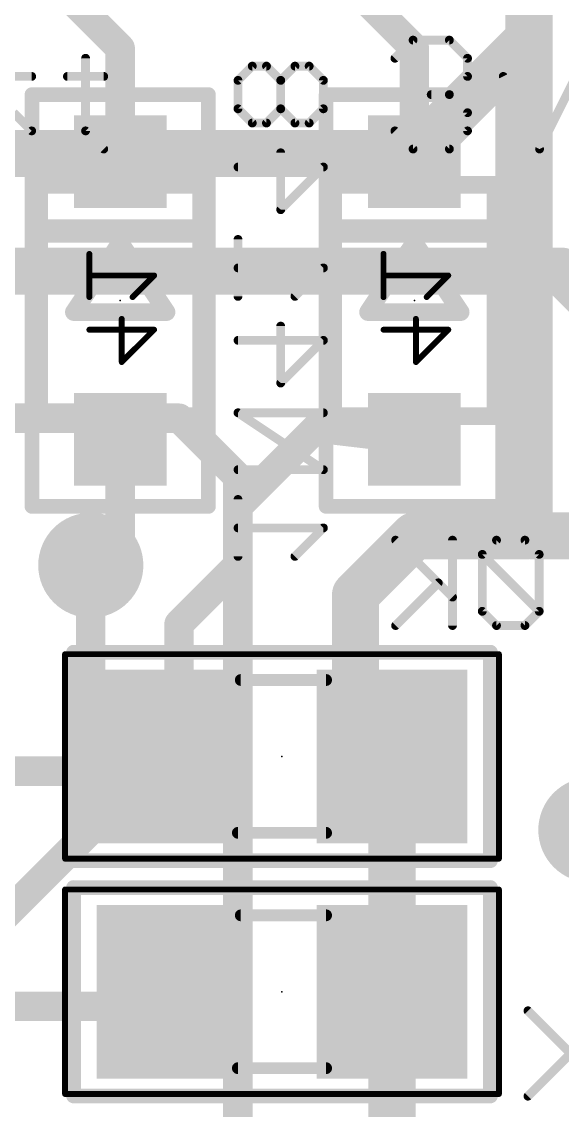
# Model space of a CAD drawing. Extents: x -0.1 to 35.7, y -1.1 to 35.9.
# Drawn here: x 16.93 to 21.6, y 21.71 to 31.11 of the extents above; entities that cross this region are included whole.
import ezdxf

# ---------------------------------------------------------------- set-up
doc = ezdxf.new("R2010")
doc.units = 0
for name, color, linetype in [('1', 12, 'CONTINUOUS'), ('16', 132, 'CONTINUOUS'), ('18', 110, 'CONTINUOUS'), ('21', 40, 'CONTINUOUS'), ('22', 6, 'CONTINUOUS'), ('24', 53, 'CONTINUOUS'), ('28', 253, 'CONTINUOUS'), ('40', 132, 'CONTINUOUS'), ('52', 253, 'CONTINUOUS')]:
    doc.layers.add(name, color=color, linetype=linetype)

# ---------------------------------------------------------------- blocks, each defined once
blk = doc.blocks.new('RECT')
blk.add_solid([(-0.5, -0.5), (0.5, -0.5), (-0.5, 0.5), (0.5, 0.5)])
blk = doc.blocks.new('ROUNDV')
at = {"const_width": 0.5}
blk.add_lwpolyline([(0, -0.25, 1), (0, 0.25, 1), (0, -0.25)], format="xyb", dxfattribs=at)

msp = doc.modelspace()

# ---------------------------------------------------------------- linework, layer by layer
at = {"layer": '1'}
for points, const_width in [([(21.31, 30.962), (21.31, 32.43)], 0.4064), ([(20.32, 29.972), (21.31, 30.962)], 0.4064), ([(7.874, 29.972), (20.32, 29.972)], 0.4064), ([(13.716, 28.956), (21.59, 28.956)], 0.4064), ([(21.59, 28.956), (22.352, 28.194)], 0.4064), ([(18.288, 27.686), (16.764, 27.686)], 0.254), ([(18.796, 27.178), (18.288, 27.686)], 0.254), ([(18.796, 21.27), (18.796, 27.178)], 0.254), ([(17.526, 24.13), (17.526, 26.416)], 0.254), ([(16.002, 22.606), (17.526, 24.13)], 0.254)]:
    msp.add_lwpolyline(points, dxfattribs=dict(at, const_width=const_width))
for points, const_width in [([(21.3818, 30.8902, 1), (21.2382, 31.0338)], 0.2032), ([(21.2084, 30.962, 1), (21.4116, 30.962)], 0.2032), ([(20.32, 29.8704, 1), (20.32, 30.0736)], 0.2032), ([(20.2482, 30.0438, 1), (20.3918, 29.9002)], 0.2032), ([(21.6618, 29.0278, 1), (21.5182, 28.8842)], 0.2032), ([(21.59, 28.8544, 1), (21.59, 29.0576)], 0.2032), ([(18.3329, 27.7309, 1), (18.2431, 27.6411)], 0.127), ([(18.288, 27.6225, 1), (18.288, 27.7495)], 0.127), ([(18.8595, 27.178, 1), (18.7325, 27.178)], 0.127), ([(18.7511, 27.1331, 1), (18.8409, 27.2229)], 0.127), ([(17.5895, 26.416, 1), (17.4625, 26.416)], 0.127), ([(17.5709, 24.0851, 1), (17.4811, 24.1749)], 0.127), ([(17.4625, 24.13, 1), (17.5895, 24.13)], 0.127)]:
    msp.add_lwpolyline(points, format="xyb", dxfattribs=dict(at, const_width=const_width))
at = {"layer": '16'}
for points, const_width in [([(21.31, 32.43), (21.31, 26.696)], 0.4064), ([(16.23, 32.43), (17.78, 30.88)], 0.254), ([(18.77, 32.43), (20.32, 30.88)], 0.254), ([(17.78, 30.88), (17.78, 29.902)], 0.254), ([(20.32, 30.88), (20.32, 29.902)], 0.254), ([(18.796, 26.924), (19.474, 27.602)], 0.254), ([(19.474, 27.602), (20.32, 27.502)], 0.254), ([(17.78, 26.67), (17.78, 27.502)], 0.254), ([(18.796, 26.416), (18.796, 26.924)], 0.254), ([(21.31, 26.696), (21.284, 26.67)], 0.4064), ([(21.31, 26.696), (21.336, 26.67)], 0.4064), ([(17.526, 26.416), (17.78, 26.67)], 0.254), ([(20.32, 26.67), (19.812, 26.162)], 0.4064), ([(21.284, 26.67), (20.32, 26.67)], 0.4064), ([(21.336, 26.67), (24.638, 26.67)], 0.4064), ([(18.288, 25.908), (18.796, 26.416)], 0.254), ([(19.812, 26.162), (19.812, 24.826)], 0.4064), ([(18.288, 24.826), (18.288, 25.908)], 0.254), ([(19.812, 24.826), (20.127, 24.765)], 0.4064), ([(18.227, 24.765), (18.288, 24.826)], 0.254), ([(20.127, 24.765), (20.127, 22.733)], 0.4064), ([(17.846, 24.638), (18.227, 24.765)], 0.254), ([(16.002, 24.638), (17.846, 24.638)], 0.254), ([(20.127, 22.733), (20.127, 20.701)], 0.4064), ([(17.846, 22.606), (18.227, 22.733)], 0.254), ([(16.002, 22.606), (17.846, 22.606)], 0.254)]:
    msp.add_lwpolyline(points, dxfattribs=dict(at, const_width=const_width))
for points, const_width in [([(17.8435, 30.88, 1), (17.7165, 30.88)], 0.127), ([(17.7351, 30.8351, 1), (17.8249, 30.9249)], 0.127), ([(20.3835, 30.88, 1), (20.2565, 30.88)], 0.127), ([(20.2751, 30.8351, 1), (20.3649, 30.9249)], 0.127), ([(17.7165, 29.902, 1), (17.8435, 29.902)], 0.127), ([(20.2565, 29.902, 1), (20.3835, 29.902)], 0.127), ([(19.4815, 27.6651, 1), (19.4665, 27.5389)], 0.127), ([(19.5189, 27.5571, 1), (19.4291, 27.6469)], 0.127), ([(17.8435, 27.502, 1), (17.7165, 27.502)], 0.127), ([(20.3125, 27.4389, 1), (20.3275, 27.5651)], 0.127), ([(18.8595, 26.924, 1), (18.7325, 26.924)], 0.127), ([(18.7511, 26.9689, 1), (18.8409, 26.8791)], 0.127), ([(21.3818, 26.7678, 1), (21.2382, 26.6242)], 0.2032), ([(21.3818, 26.6242, 1), (21.2382, 26.7678)], 0.2032), ([(17.8249, 26.6251, 1), (17.7351, 26.7149)], 0.127), ([(20.32, 26.7716, 1), (20.32, 26.5684)], 0.2032), ([(20.3918, 26.5982, 1), (20.2482, 26.7418)], 0.2032), ([(21.2122, 26.7418, 1), (21.3558, 26.5982)], 0.2032), ([(21.2084, 26.696, 1), (21.4116, 26.696)], 0.2032), ([(21.336, 26.7716, 1), (21.336, 26.5684)], 0.2032), ([(21.2642, 26.5982, 1), (21.4078, 26.7418)], 0.2032), ([(21.284, 26.5684, 1), (21.284, 26.7716)], 0.2032), ([(17.7165, 26.67, 1), (17.8435, 26.67)], 0.127), ([(17.4811, 26.4609, 1), (17.5709, 26.3711)], 0.127), ([(18.8409, 26.3711, 1), (18.7511, 26.4609)], 0.127), ([(18.7325, 26.416, 1), (18.8595, 26.416)], 0.127), ([(19.9136, 26.162, 1), (19.7104, 26.162)], 0.2032), ([(19.7402, 26.2338, 1), (19.8838, 26.0902)], 0.2032), ([(18.3515, 25.908, 1), (18.2245, 25.908)], 0.127), ([(18.2431, 25.9529, 1), (18.3329, 25.8631)], 0.127), ([(19.8313, 24.9257, 1), (19.7927, 24.7263)], 0.2032), ([(18.3329, 24.7811, 1), (18.2431, 24.8709)], 0.127), ([(19.7104, 24.826, 1), (19.9136, 24.826)], 0.2032), ([(20.2286, 24.765, 1), (20.0254, 24.765)], 0.2032), ([(20.1077, 24.6653, 1), (20.1463, 24.8647)], 0.2032), ([(18.1821, 24.8099, 1), (18.2719, 24.7201)], 0.127), ([(18.2471, 24.7048, 1), (18.2069, 24.8252)], 0.127), ([(18.2245, 24.826, 1), (18.3515, 24.826)], 0.127), ([(17.8259, 24.6982, 1), (17.8661, 24.5778)], 0.127), ([(17.846, 24.5745, 1), (17.846, 24.7015)], 0.127), ([(20.2286, 22.733, 1), (20.0254, 22.733)], 0.2032), ([(18.2471, 22.6728, 1), (18.2069, 22.7932)], 0.127), ([(20.0254, 22.733, 1), (20.2286, 22.733)], 0.2032), ([(17.8259, 22.6662, 1), (17.8661, 22.5458)], 0.127), ([(17.846, 22.5425, 1), (17.846, 22.6695)], 0.127)]:
    msp.add_lwpolyline(points, format="xyb", dxfattribs=dict(at, const_width=const_width))
at = {"layer": '21'}
for points, const_width in [([(20.1521, 30.7939), (20.3089, 30.9507)], 0.0762), ([(20.3089, 30.9507), (20.6224, 30.9507)], 0.0762), ([(20.6224, 30.9507), (20.7792, 30.7939)], 0.0762), ([(17.4809, 30.7939), (17.4809, 30.1669)], 0.0762), ([(20.7792, 30.7939), (20.7792, 30.6372)], 0.0762), ([(16.5454, 30.6372), (17.0157, 30.6372)], 0.0762), ([(17.3241, 30.6372), (17.6377, 30.6372)], 0.0762), ([(20.7792, 30.6372), (20.6224, 30.4804)], 0.0762), ([(21.0876, 30.6372), (21.4012, 30.0101)], 0.0762), ([(21.4012, 30.0101), (21.7147, 30.6372)], 0.0762), ([(20.6224, 30.4804), (20.4656, 30.4804)], 0.0762), ([(20.6224, 30.4804), (20.7792, 30.3236)], 0.0762), ([(17.0157, 30.1669), (16.8589, 30.3236)], 0.0762), ([(20.7792, 30.3236), (20.7792, 30.1669)], 0.0762), ([(16.8589, 30.0101), (17.0157, 30.1669)], 0.0762), ([(17.4809, 30.1669), (17.6377, 30.0101)], 0.0762), ([(20.3089, 30.0101), (20.1521, 30.1669)], 0.0762), ([(20.7792, 30.1669), (20.6224, 30.0101)], 0.0762), ([(20.6224, 30.0101), (20.3089, 30.0101)], 0.0762), ([(0.302, 29.042), (34.802, 29.042)], 0.127)]:
    msp.add_lwpolyline(points, dxfattribs=dict(at, const_width=const_width))
at = {"layer": '21', "const_width": 0.0381}
for points in [[(20.3089, 30.9698, 1), (20.3089, 30.9317)], [(20.3223, 30.9372, 1), (20.2954, 30.9642)], [(20.6359, 30.9642, 1), (20.6089, 30.9372)], [(20.6224, 30.9317, 1), (20.6224, 30.9698)], [(17.5, 30.7939, 1), (17.4619, 30.7939)], [(20.7982, 30.7939, 1), (20.7601, 30.7939)], [(20.1386, 30.8074, 1), (20.1656, 30.7805)], [(20.7657, 30.7805, 1), (20.7926, 30.8074)], [(17.0157, 30.6181, 1), (17.0157, 30.6562)], [(17.3241, 30.6562, 1), (17.3241, 30.6181)], [(17.6377, 30.6181, 1), (17.6377, 30.6562)], [(20.7601, 30.6372, 1), (20.7982, 30.6372)], [(20.7926, 30.6237, 1), (20.7657, 30.6506)], [(21.1047, 30.6457, 1), (21.0706, 30.6286)], [(20.4656, 30.4995, 1), (20.4656, 30.4614)], [(20.6359, 30.4939, 1), (20.6089, 30.4669)], [(20.6089, 30.4939, 1), (20.6359, 30.4669)], [(20.6224, 30.4614, 1), (20.6224, 30.4995)], [(20.7982, 30.3236, 1), (20.7601, 30.3236)], [(20.7657, 30.3102, 1), (20.7926, 30.3371)], [(17.0292, 30.1534, 1), (17.0022, 30.1803)], [(17.0022, 30.1534, 1), (17.0292, 30.1803)], [(17.4944, 30.1803, 1), (17.4674, 30.1534)], [(17.4619, 30.1669, 1), (17.5, 30.1669)], [(20.1656, 30.1803, 1), (20.1386, 30.1534)], [(20.7601, 30.1669, 1), (20.7982, 30.1669)], [(20.7926, 30.1534, 1), (20.7657, 30.1803)], [(17.6242, 29.9966, 1), (17.6511, 30.0236)], [(20.3089, 30.0292, 1), (20.3089, 29.9911)], [(20.2954, 29.9966, 1), (20.3223, 30.0236)], [(20.6089, 30.0236, 1), (20.6359, 29.9966)], [(20.6224, 29.9911, 1), (20.6224, 30.0292)], [(21.3841, 30.0186, 1), (21.4182, 30.0016)], [(21.3841, 30.0016, 1), (21.4182, 30.0186)]]:
    msp.add_lwpolyline(points, format="xyb", dxfattribs=at)
at = {"layer": '22', "const_width": 0.127}
for points in [[(17.018, 30.48), (17.018, 26.924)], [(18.542, 30.48), (17.018, 30.48)], [(18.542, 26.924), (18.542, 30.48)], [(19.558, 30.48), (19.558, 26.924)], [(21.082, 30.48), (19.558, 30.48)], [(21.082, 26.924), (21.082, 30.48)], [(17.018, 26.924), (18.542, 26.924)], [(19.558, 26.924), (21.082, 26.924)], [(20.977, 25.665), (17.377, 25.665)], [(17.377, 25.665), (17.377, 23.865)], [(20.977, 23.865), (20.977, 25.665)], [(17.377, 23.865), (20.977, 23.865)], [(20.977, 23.633), (17.377, 23.633)], [(17.377, 23.633), (17.377, 21.833)], [(20.977, 21.833), (20.977, 23.633)], [(17.377, 21.833), (20.977, 21.833)]]:
    msp.add_lwpolyline(points, dxfattribs=at)
at = {"layer": '22', "const_width": 0.0635}
for points in [[(17.0497, 30.48, 1), (16.9863, 30.48)], [(17.018, 30.5117, 1), (17.018, 30.4483)], [(18.5738, 30.48, 1), (18.5103, 30.48)], [(18.542, 30.4483, 1), (18.542, 30.5117)], [(19.5897, 30.48, 1), (19.5263, 30.48)], [(19.558, 30.5117, 1), (19.558, 30.4483)], [(21.1137, 30.48, 1), (21.0503, 30.48)], [(21.082, 30.4483, 1), (21.082, 30.5117)], [(17.018, 26.9558, 1), (17.018, 26.8923)], [(18.542, 26.8923, 1), (18.542, 26.9558)], [(19.558, 26.9558, 1), (19.558, 26.8923)], [(21.082, 26.8923, 1), (21.082, 26.9558)], [(16.9863, 26.924, 1), (17.0497, 26.924)], [(18.5103, 26.924, 1), (18.5738, 26.924)], [(19.5263, 26.924, 1), (19.5897, 26.924)], [(21.0503, 26.924, 1), (21.1137, 26.924)], [(17.377, 25.6968, 1), (17.377, 25.6333)], [(17.4088, 25.665, 1), (17.3453, 25.665)], [(21.0087, 25.665, 1), (20.9453, 25.665)], [(20.977, 25.6333, 1), (20.977, 25.6968)], [(17.377, 23.8968, 1), (17.377, 23.8333)], [(17.3453, 23.865, 1), (17.4088, 23.865)], [(20.9453, 23.865, 1), (21.0087, 23.865)], [(20.977, 23.8333, 1), (20.977, 23.8968)], [(17.377, 23.6648, 1), (17.377, 23.6013)], [(17.4088, 23.633, 1), (17.3453, 23.633)], [(21.0087, 23.633, 1), (20.9453, 23.633)], [(20.977, 23.6013, 1), (20.977, 23.6648)], [(17.377, 21.8648, 1), (17.377, 21.8013)], [(17.3453, 21.833, 1), (17.4088, 21.833)], [(20.9453, 21.833, 1), (21.0087, 21.833)], [(20.977, 21.8013, 1), (20.977, 21.8648)]]:
    msp.add_lwpolyline(points, format="xyb", dxfattribs=at)
at = {"layer": '24'}
for p in [(17.78, 28.702), (20.32, 28.702), (19.177, 24.765), (19.177, 22.733)]:
    msp.add_point(p, dxfattribs=at)
at = {"layer": '28', "const_width": 0.0762}
for points in [[(18.9202, 30.7262), (18.7973, 30.6033)], [(19.043, 30.7262), (18.9202, 30.7262)], [(19.1659, 30.6033), (19.043, 30.7262)], [(19.2888, 30.7262), (19.1659, 30.6033)], [(19.4117, 30.7262), (19.2888, 30.7262)], [(19.5345, 30.6033), (19.4117, 30.7262)], [(18.7973, 30.6033), (18.7973, 30.3576)], [(19.1659, 30.3576), (19.1659, 30.6033)], [(19.5345, 30.3576), (19.5345, 30.6033)], [(18.7973, 30.3576), (18.9202, 30.2347)], [(19.043, 30.2347), (19.1659, 30.3576)], [(19.1659, 30.3576), (19.2888, 30.2347)], [(19.4117, 30.2347), (19.5345, 30.3576)], [(18.9202, 30.2347), (19.043, 30.2347)], [(19.2888, 30.2347), (19.4117, 30.2347)], [(19.1659, 29.4863), (19.1659, 29.9778)], [(18.7973, 29.8549), (19.5345, 29.8549)], [(19.5345, 29.8549), (19.1659, 29.4863)], [(18.7973, 28.7379), (18.7973, 29.2293)], [(19.5345, 28.9836), (18.7973, 28.9836)], [(19.2888, 28.7379), (19.5345, 28.9836)], [(19.1659, 27.9894), (19.1659, 28.4809)], [(18.7973, 28.3581), (19.5345, 28.3581)], [(19.5345, 28.3581), (19.1659, 27.9894)], [(19.5345, 27.241), (18.7973, 27.7325)], [(18.7973, 27.7325), (19.5345, 27.7325)], [(18.7973, 27.241), (19.5345, 27.241)], [(18.7973, 26.4926), (18.7973, 26.9841)], [(19.5345, 26.7383), (18.7973, 26.7383)], [(19.2888, 26.4926), (19.5345, 26.7383)], [(20.6493, 26.141), (20.1578, 26.6325)], [(20.6493, 26.6325), (20.6493, 25.8953)], [(21.0291, 26.6325), (20.9062, 26.5097)], [(21.2749, 26.6325), (21.0291, 26.6325)], [(21.3977, 26.5097), (21.2749, 26.6325)], [(20.9062, 26.5097), (20.9062, 26.0182)], [(21.3977, 26.0182), (20.9062, 26.5097)], [(21.3977, 26.0182), (21.3977, 26.5097)], [(20.5264, 26.2639), (20.1578, 25.8953)], [(20.9062, 26.0182), (21.0291, 25.8953)], [(21.2749, 25.8953), (21.3977, 26.0182)], [(21.0291, 25.8953), (21.2749, 25.8953)], [(21.7923, 22.077), (21.3008, 22.5685)], [(21.6694, 22.1999), (21.3008, 21.8313)]]:
    msp.add_lwpolyline(points, dxfattribs=at)
at = {"layer": '28', "const_width": 0.0381}
for points in [[(18.9202, 30.7452, 1), (18.9202, 30.7071)], [(18.9336, 30.7127, 1), (18.9067, 30.7396)], [(19.0565, 30.7396, 1), (19.0296, 30.7127)], [(19.043, 30.7071, 1), (19.043, 30.7452)], [(19.2888, 30.7452, 1), (19.2888, 30.7071)], [(19.3023, 30.7127, 1), (19.2753, 30.7396)], [(19.4251, 30.7396, 1), (19.3982, 30.7127)], [(19.4117, 30.7071, 1), (19.4117, 30.7452)], [(18.8163, 30.6033, 1), (18.7782, 30.6033)], [(18.7838, 30.6168, 1), (18.8108, 30.5898)], [(19.185, 30.6033, 1), (19.1469, 30.6033)], [(19.1524, 30.6168, 1), (19.1794, 30.5898)], [(19.1524, 30.5898, 1), (19.1794, 30.6168)], [(19.5536, 30.6033, 1), (19.5155, 30.6033)], [(19.5211, 30.5898, 1), (19.548, 30.6168)], [(18.7782, 30.3576, 1), (18.8163, 30.3576)], [(18.8108, 30.371, 1), (18.7838, 30.3441)], [(19.1794, 30.371, 1), (19.1524, 30.3441)], [(19.1469, 30.3576, 1), (19.185, 30.3576)], [(19.1794, 30.3441, 1), (19.1524, 30.371)], [(19.5155, 30.3576, 1), (19.5536, 30.3576)], [(19.548, 30.3441, 1), (19.5211, 30.371)], [(18.9202, 30.2537, 1), (18.9202, 30.2156)], [(18.9067, 30.2212, 1), (18.9336, 30.2482)], [(19.0296, 30.2482, 1), (19.0565, 30.2212)], [(19.043, 30.2156, 1), (19.043, 30.2537)], [(19.2888, 30.2537, 1), (19.2888, 30.2156)], [(19.2753, 30.2212, 1), (19.3023, 30.2482)], [(19.3982, 30.2482, 1), (19.4251, 30.2212)], [(19.4117, 30.2156, 1), (19.4117, 30.2537)], [(19.185, 29.9778, 1), (19.1469, 29.9778)], [(18.7973, 29.8739, 1), (18.7973, 29.8358)], [(19.548, 29.8414, 1), (19.5211, 29.8684)], [(19.5345, 29.8358, 1), (19.5345, 29.8739)], [(19.1524, 29.4997, 1), (19.1794, 29.4728)], [(19.1469, 29.4863, 1), (19.185, 29.4863)], [(18.8163, 29.2293, 1), (18.7782, 29.2293)], [(18.7973, 29.0026, 1), (18.7973, 28.9645)], [(19.548, 28.9701, 1), (19.5211, 28.9971)], [(19.5345, 28.9645, 1), (19.5345, 29.0026)], [(19.2753, 28.7513, 1), (19.3023, 28.7244)], [(18.7782, 28.7379, 1), (18.8163, 28.7379)], [(19.185, 28.4809, 1), (19.1469, 28.4809)], [(18.7973, 28.3771, 1), (18.7973, 28.339)], [(19.548, 28.3446, 1), (19.5211, 28.3715)], [(19.5345, 28.339, 1), (19.5345, 28.3771)], [(19.1524, 28.0029, 1), (19.1794, 27.976)], [(19.1469, 27.9894, 1), (19.185, 27.9894)], [(18.8079, 27.7484, 1), (18.7867, 27.7167)], [(18.7973, 27.7516, 1), (18.7973, 27.7135)], [(19.5345, 27.7135, 1), (19.5345, 27.7516)], [(18.7973, 27.2601, 1), (18.7973, 27.222)], [(19.524, 27.2252, 1), (19.5451, 27.2569)], [(19.5345, 27.222, 1), (19.5345, 27.2601)], [(18.8163, 26.9841, 1), (18.7782, 26.9841)], [(18.7973, 26.7574, 1), (18.7973, 26.7193)], [(19.548, 26.7249, 1), (19.5211, 26.7518)], [(19.5345, 26.7193, 1), (19.5345, 26.7574)], [(20.1713, 26.646, 1), (20.1444, 26.6191)], [(20.6684, 26.6325, 1), (20.6303, 26.6325)], [(21.0291, 26.6516, 1), (21.0291, 26.6135)], [(21.0426, 26.6191, 1), (21.0156, 26.646)], [(21.2883, 26.646, 1), (21.2614, 26.6191)], [(21.2749, 26.6135, 1), (21.2749, 26.6516)], [(18.7782, 26.4926, 1), (18.8163, 26.4926)], [(19.2753, 26.5061, 1), (19.3023, 26.4791)], [(20.9253, 26.5097, 1), (20.8872, 26.5097)], [(20.9197, 26.5231, 1), (20.8928, 26.4962)], [(20.8928, 26.5231, 1), (20.9197, 26.4962)], [(21.4168, 26.5097, 1), (21.3787, 26.5097)], [(21.3843, 26.4962, 1), (21.4112, 26.5231)], [(20.5399, 26.2504, 1), (20.513, 26.2774)], [(20.6358, 26.1276, 1), (20.6628, 26.1545)], [(20.8872, 26.0182, 1), (20.9253, 26.0182)], [(20.9197, 26.0316, 1), (20.8928, 26.0047)], [(21.3787, 26.0182, 1), (21.4168, 26.0182)], [(21.3843, 26.0047, 1), (21.4112, 26.0316)], [(21.4112, 26.0047, 1), (21.3843, 26.0316)], [(20.1444, 25.9088, 1), (20.1713, 25.8818)], [(20.6303, 25.8953, 1), (20.6684, 25.8953)], [(21.0291, 25.9144, 1), (21.0291, 25.8763)], [(21.0156, 25.8818, 1), (21.0426, 25.9088)], [(21.2614, 25.9088, 1), (21.2883, 25.8818)], [(21.2749, 25.8763, 1), (21.2749, 25.9144)], [(21.3143, 22.582, 1), (21.2874, 22.5551)], [(21.2874, 21.8448, 1), (21.3143, 21.8178)]]:
    msp.add_lwpolyline(points, format="xyb", dxfattribs=at)
at = {"layer": '40', "const_width": 0.0508}
for points in [[(21.05, 25.648), (17.304, 25.648)], [(17.304, 25.648), (17.304, 23.882)], [(21.05, 23.882), (21.05, 25.648)], [(17.304, 23.882), (21.05, 23.882)], [(21.05, 23.616), (17.304, 23.616)], [(17.304, 23.616), (17.304, 21.85)], [(21.05, 21.85), (21.05, 23.616)], [(17.304, 21.85), (21.05, 21.85)]]:
    msp.add_lwpolyline(points, dxfattribs=at)
at = {"layer": '40', "const_width": 0.0254}
for points in [[(17.304, 25.6607, 1), (17.304, 25.6353)], [(17.3167, 25.648, 1), (17.2913, 25.648)], [(21.0627, 25.648, 1), (21.0373, 25.648)], [(21.05, 25.6353, 1), (21.05, 25.6607)], [(17.304, 23.8947, 1), (17.304, 23.8693)], [(17.2913, 23.882, 1), (17.3167, 23.882)], [(21.0373, 23.882, 1), (21.0627, 23.882)], [(21.05, 23.8693, 1), (21.05, 23.8947)], [(17.304, 23.6287, 1), (17.304, 23.6033)], [(17.3167, 23.616, 1), (17.2913, 23.616)], [(21.0627, 23.616, 1), (21.0373, 23.616)], [(21.05, 23.6033, 1), (21.05, 23.6287)], [(17.304, 21.8627, 1), (17.304, 21.8373)], [(17.2913, 21.85, 1), (17.3167, 21.85)], [(21.0373, 21.85, 1), (21.0627, 21.85)], [(21.05, 21.8373, 1), (21.05, 21.8627)]]:
    msp.add_lwpolyline(points, format="xyb", dxfattribs=at)
at = {"layer": '52'}
for points, const_width in [([(17.08, 29.702), (17.08, 27.702)], 0.1524), ([(18.48, 29.702), (17.08, 29.702)], 0.1524), ([(18.48, 27.702), (18.48, 29.702)], 0.1524), ([(19.62, 29.702), (19.62, 27.702)], 0.1524), ([(21.02, 29.702), (19.62, 29.702)], 0.1524), ([(21.02, 27.702), (21.02, 29.702)], 0.1524), ([(17.78, 29.202), (17.38, 28.602)], 0.1524), ([(18.18, 28.602), (17.78, 29.202)], 0.1524), ([(20.32, 29.202), (19.92, 28.602)], 0.1524), ([(20.72, 28.602), (20.32, 29.202)], 0.1524), ([(17.5137, 28.7317), (17.5137, 29.1046)], 0.0508), ([(20.0537, 28.7317), (20.0537, 29.1046)], 0.0508), ([(18.073, 28.9181), (17.5137, 28.9181)], 0.0508), ([(17.8865, 28.7317), (18.073, 28.9181)], 0.0508), ([(20.613, 28.9181), (20.0537, 28.9181)], 0.0508), ([(20.4266, 28.7317), (20.613, 28.9181)], 0.0508), ([(17.38, 28.602), (18.18, 28.602)], 0.1524), ([(19.92, 28.602), (20.72, 28.602)], 0.1524), ([(17.7933, 28.1704), (17.7933, 28.5433)], 0.0508), ([(20.3333, 28.1704), (20.3333, 28.5433)], 0.0508), ([(17.5137, 28.45), (18.073, 28.45)], 0.0508), ([(18.073, 28.45), (17.7933, 28.1704)], 0.0508), ([(20.0537, 28.45), (20.613, 28.45)], 0.0508), ([(20.613, 28.45), (20.3333, 28.1704)], 0.0508), ([(17.08, 27.702), (18.48, 27.702)], 0.1524), ([(19.62, 27.702), (21.02, 27.702)], 0.1524), ([(18.821, 25.425), (19.558, 25.425)], 0.1016), ([(18.796, 24.105), (19.558, 24.105)], 0.1016), ([(18.821, 23.393), (19.558, 23.393)], 0.1016), ([(18.796, 22.073), (19.558, 22.073)], 0.1016)]:
    msp.add_lwpolyline(points, dxfattribs=dict(at, const_width=const_width))
for points, const_width in [([(17.1181, 29.702, 1), (17.0419, 29.702)], 0.0762), ([(17.08, 29.7401, 1), (17.08, 29.6639)], 0.0762), ([(18.5181, 29.702, 1), (18.4419, 29.702)], 0.0762), ([(18.48, 29.6639, 1), (18.48, 29.7401)], 0.0762), ([(19.6581, 29.702, 1), (19.5819, 29.702)], 0.0762), ([(19.62, 29.7401, 1), (19.62, 29.6639)], 0.0762), ([(21.0581, 29.702, 1), (20.9819, 29.702)], 0.0762), ([(21.02, 29.6639, 1), (21.02, 29.7401)], 0.0762), ([(17.8117, 29.2231, 1), (17.7483, 29.1809)], 0.0762), ([(17.8117, 29.1809, 1), (17.7483, 29.2231)], 0.0762), ([(20.3517, 29.2231, 1), (20.2883, 29.1809)], 0.0762), ([(20.3517, 29.1809, 1), (20.2883, 29.2231)], 0.0762), ([(17.5264, 29.1046, 1), (17.501, 29.1046)], 0.0254), ([(20.0664, 29.1046, 1), (20.041, 29.1046)], 0.0254), ([(17.5137, 28.9308, 1), (17.5137, 28.9054)], 0.0254), ([(18.082, 28.9092, 1), (18.064, 28.9271)], 0.0254), ([(18.073, 28.9054, 1), (18.073, 28.9308)], 0.0254), ([(20.0537, 28.9308, 1), (20.0537, 28.9054)], 0.0254), ([(20.622, 28.9092, 1), (20.604, 28.9271)], 0.0254), ([(20.613, 28.9054, 1), (20.613, 28.9308)], 0.0254), ([(17.38, 28.6401, 1), (17.38, 28.5639)], 0.0762), ([(17.501, 28.7317, 1), (17.5264, 28.7317)], 0.0254), ([(17.8776, 28.7407, 1), (17.8955, 28.7227)], 0.0254), ([(18.18, 28.5639, 1), (18.18, 28.6401)], 0.0762), ([(19.92, 28.6401, 1), (19.92, 28.5639)], 0.0762), ([(20.041, 28.7317, 1), (20.0664, 28.7317)], 0.0254), ([(20.4176, 28.7407, 1), (20.4355, 28.7227)], 0.0254), ([(20.72, 28.5639, 1), (20.72, 28.6401)], 0.0762), ([(17.3483, 28.6231, 1), (17.4117, 28.5809)], 0.0762), ([(18.1483, 28.5809, 1), (18.2117, 28.6231)], 0.0762), ([(19.8883, 28.6231, 1), (19.9517, 28.5809)], 0.0762), ([(20.6883, 28.5809, 1), (20.7517, 28.6231)], 0.0762), ([(17.806, 28.5433, 1), (17.7806, 28.5433)], 0.0254), ([(20.346, 28.5433, 1), (20.3206, 28.5433)], 0.0254), ([(17.5137, 28.4627, 1), (17.5137, 28.4373)], 0.0254), ([(18.082, 28.4411, 1), (18.064, 28.459)], 0.0254), ([(18.073, 28.4373, 1), (18.073, 28.4627)], 0.0254), ([(20.0537, 28.4627, 1), (20.0537, 28.4373)], 0.0254), ([(20.622, 28.4411, 1), (20.604, 28.459)], 0.0254), ([(20.613, 28.4373, 1), (20.613, 28.4627)], 0.0254), ([(17.7806, 28.1704, 1), (17.806, 28.1704)], 0.0254), ([(17.7844, 28.1794, 1), (17.8023, 28.1614)], 0.0254), ([(20.3206, 28.1704, 1), (20.346, 28.1704)], 0.0254), ([(20.3244, 28.1794, 1), (20.3423, 28.1614)], 0.0254), ([(17.08, 27.7401, 1), (17.08, 27.6639)], 0.0762), ([(17.0419, 27.702, 1), (17.1181, 27.702)], 0.0762), ([(18.4419, 27.702, 1), (18.5181, 27.702)], 0.0762), ([(18.48, 27.6639, 1), (18.48, 27.7401)], 0.0762), ([(19.62, 27.7401, 1), (19.62, 27.6639)], 0.0762), ([(19.5819, 27.702, 1), (19.6581, 27.702)], 0.0762), ([(20.9819, 27.702, 1), (21.0581, 27.702)], 0.0762), ([(21.02, 27.6639, 1), (21.02, 27.7401)], 0.0762), ([(18.821, 25.4504, 1), (18.821, 25.3996)], 0.0508), ([(19.558, 25.3996, 1), (19.558, 25.4504)], 0.0508), ([(18.796, 24.1304, 1), (18.796, 24.0796)], 0.0508), ([(19.558, 24.0796, 1), (19.558, 24.1304)], 0.0508), ([(18.821, 23.4184, 1), (18.821, 23.3676)], 0.0508), ([(19.558, 23.3676, 1), (19.558, 23.4184)], 0.0508), ([(18.796, 22.0984, 1), (18.796, 22.0476)], 0.0508), ([(19.558, 22.0476, 1), (19.558, 22.0984)], 0.0508)]:
    msp.add_lwpolyline(points, format="xyb", dxfattribs=dict(at, const_width=const_width))

# ---------------------------------------------------------------- block references
at = {"layer": '16', "xscale": 0.8, "yscale": 0.8, "rotation": 270}
for p in [(17.78, 29.902), (20.32, 29.902), (17.78, 27.502), (20.32, 27.502)]:
    msp.add_blockref('RECT', p, dxfattribs=at)
at = {"layer": '16', "xscale": 1.3, "yscale": 1.5}
for p in [(18.227, 24.765), (20.127, 24.765), (18.227, 22.733), (20.127, 22.733)]:
    msp.add_blockref('RECT', p, dxfattribs=at)
at = {"layer": '18', "xscale": 0.908, "yscale": 0.908}
for p in [(17.526, 26.416), (17.526, 26.416), (21.844, 24.13), (21.844, 24.13)]:
    msp.add_blockref('ROUNDV', p, dxfattribs=at)
at = {"layer": '52', "xscale": 0.2, "yscale": 1.4, "rotation": 270}
for p in [(17.78, 29.302), (20.32, 29.302)]:
    msp.add_blockref('RECT', p, dxfattribs=at)
at = {"layer": '52', "xscale": 0.7501, "yscale": 1.4501}
for p in [(18.4598, 24.7639), (19.9077, 24.7639), (18.4598, 22.7319), (19.9077, 22.7319)]:
    msp.add_blockref('RECT', p, dxfattribs=at)

doc.saveas('drawing.dxf')
